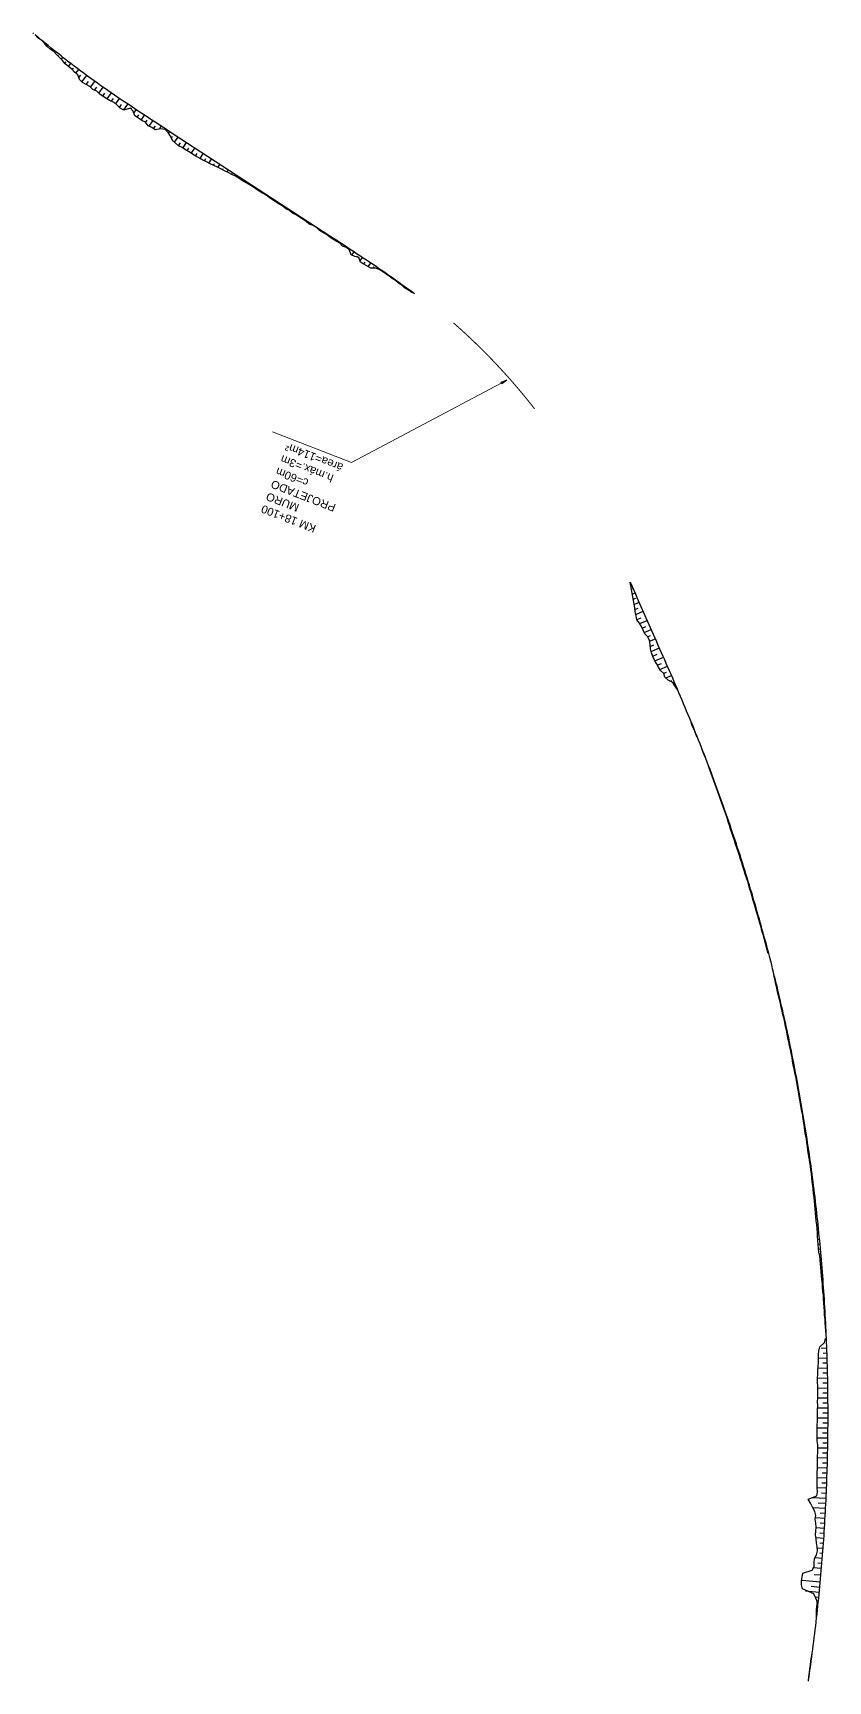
# Model space of a CAD drawing. Header units: metres. Extents: x 288738 to 324331, y 7399322 to 7465117.
# Drawn here: x 321186 to 321584, y 7405506 to 7406329 of the extents above; entities that cross this region are included whole.
import ezdxf

# ---------------------------------------------------------------- set-up
doc = ezdxf.new("R2010")
doc.units = ezdxf.units.M
doc.header["$LTSCALE"] = 10
for name, color, linetype in [('F-HZ-ATERRO-TALUDE', 110, 'Continuous'), ('F-HZ-MUROS', 210, 'Continuous'), ('F-HZ-PIANO-CORTE', 10, 'Continuous'), ('F-HZ-TALUDE', 2, 'Continuous'), ('U-HZ-TALUDES', 2, 'Continuous')]:
    doc.layers.add(name, color=color, linetype=linetype)
doc.layers.add('U-HZ-TEXTO-MUROS', color=2, linetype='Continuous', lineweight=0)
doc.styles.add('ARIAL', font='arial.ttf')
doc.styles.add('DIM', font='arial.ttf', dxfattribs={"width": 0.8})
doc.dimstyles.new('U-1_2000', dxfattribs={"dimscale": 2, "dimtxt": 1.5, "dimasz": 0.75, "dimexe": 0.75, "dimexo": 0.75, "dimgap": 0.25, "dimtad": 1, "dimzin": 4, "dimtxsty": 'DIM', "dimblk": 'ARCHTICK', "dimcen": 0.7, "dimdle": 0.75, "dimclrd": 256, "dimclre": 256, "dimclrt": 256, "dimaunit": 1, "dimadec": 3, "dimazin": 2, "dimtfac": 1, "dimtofl": 0, "dimtmove": 0, "dimatfit": 3, "dimldrblk": 'CLOSEDBLANK', "dimfxl": 0, "dimtolj": 1, "dimtzin": 0, "dimlwd": -1, "dimlwe": -1, "dimarcsym": 0})

# ---------------------------------------------------------------- blocks, each defined once
blk = doc.blocks.new('_ArchTick')
at = {"color": 0, "linetype": 'ByBlock', "const_width": 0.15}
blk.add_lwpolyline([(-0.5, -0.5), (0.5, 0.5)], dxfattribs=at)

msp = doc.modelspace()

# ---------------------------------------------------------------- linework, layer by layer
at = {"layer": 'F-HZ-ATERRO-TALUDE', "linetype": 'Continuous', "lineweight": -3}
for p, q in [((321509.608, 7405998.456), (321509.567, 7405998.439)), ((321510.585, 7405996.155), (321510.563, 7405996.146)), ((321511.561, 7405993.853), (321511.511, 7405993.832)), ((321512.249, 7405992.166), (321512.258, 7405992.17)), ((321512.528, 7405991.548), (321512.491, 7405991.532)), ((321513.494, 7405989.242), (321513.401, 7405989.203)), ((321514.451, 7405986.932), (321514.418, 7405986.919)), ((321515.406, 7405984.622), (321515.348, 7405984.599)), ((321516.353, 7405982.309), (321516.275, 7405982.276)), ((321583.051, 7405671.954), (321580.284, 7405671.854)), ((321583.219, 7405666.957), (321578.915, 7405666.826)), ((321583.295, 7405664.458), (321581.074, 7405664.397)), ((321583.14, 7405669.456), (321581.176, 7405669.39)), ((321583.473, 7405656.96), (321578.532, 7405656.864)), ((321583.359, 7405661.959), (321578.728, 7405661.843)), ((321583.422, 7405659.46), (321581.004, 7405659.406)), ((321583.521, 7405654.461), (321581.009, 7405654.419)), ((321583.617, 7405646.962), (321578.508, 7405646.918)), ((321583.558, 7405651.961), (321578.521, 7405651.891)), ((321583.593, 7405649.461), (321581.075, 7405649.433)), ((321583.647, 7405641.962), (321578.444, 7405641.946)), ((321583.638, 7405644.462), (321581.043, 7405644.447)), ((321583.655, 7405639.462), (321581.051, 7405639.461)), ((321583.627, 7405631.962), (321578.286, 7405632.005)), ((321583.651, 7405636.962), (321578.385, 7405636.975)), ((321583.645, 7405634.462), (321580.983, 7405634.476)), ((321583.575, 7405626.962), (321578.33, 7405627.033)), ((321583.496, 7405621.963), (321578.442, 7405622.059)), ((321583.607, 7405629.462), (321580.93, 7405629.491)), ((321583.542, 7405624.462), (321580.973, 7405624.504)), ((321583.389, 7405616.964), (321578.421, 7405617.086)), ((321583.328, 7405614.465), (321580.848, 7405614.533)), ((321583.449, 7405619.463), (321580.961, 7405619.518)), ((321583.094, 7405606.968), (321578.216, 7405607.142)), ((321583.255, 7405611.966), (321578.309, 7405612.115)), ((321583.181, 7405609.467), (321580.717, 7405609.548)), ((321582.681, 7405596.808), (321575.798, 7405597.132)), ((321582.905, 7405601.972), (321578.293, 7405602.162)), ((321582.798, 7405599.39), (321580.355, 7405599.498)), ((321583.005, 7405604.47), (321580.602, 7405604.562)), ((321582.436, 7405591.814), (321576.153, 7405592.144)), ((321582.563, 7405594.311), (321578.656, 7405594.505)), ((321582.305, 7405589.318), (321579.737, 7405589.46)), ((321582.164, 7405586.822), (321577.347, 7405587.101)), ((321581.865, 7405581.831), (321577.491, 7405582.109)), ((321582.019, 7405584.326), (321579.744, 7405584.464)), ((321581.538, 7405576.842), (321577.692, 7405577.107)), ((321581.183, 7405571.854), (321578.157, 7405572.08)), ((321581.365, 7405574.348), (321579.625, 7405574.473)), ((321581.705, 7405579.336), (321579.63, 7405579.474)), ((321580.802, 7405566.869), (321577.228, 7405567.155)), ((321580.601, 7405564.377), (321578.591, 7405564.544)), ((321580.996, 7405569.361), (321579.488, 7405569.478)), ((321579.784, 7405555.02), (321570.634, 7405555.874)), ((321580.393, 7405561.886), (321576.052, 7405562.258)), ((321580.094, 7405558.452), (321576.781, 7405558.749)), ((321579.285, 7405549.796), (321572.323, 7405550.487)), ((321579.538, 7405552.407), (321575.16, 7405552.829)), ((321579.037, 7405547.308), (321577.439, 7405547.471)), ((321578.782, 7405544.821), (321577.84, 7405544.92)), ((321578.252, 7405539.849), (321577.928, 7405539.885)), ((321578.52, 7405542.335), (321578.218, 7405542.367)), ((321577.976, 7405537.365), (321577.922, 7405537.371))]:
    msp.add_line(p, q, dxfattribs=at)
at = {"layer": 'F-HZ-MUROS', "lineweight": -3, "const_width": 0.5}
msp.add_lwpolyline([(321437.008, 7406141.465), (321436.447, 7406142.186), (321435.259, 7406143.693), (321434.062, 7406145.193), (321432.855, 7406146.685), (321431.64, 7406148.17), (321430.415, 7406149.648), (321429.181, 7406151.118), (321427.938, 7406152.58), (321426.686, 7406154.035), (321425.425, 7406155.481), (321424.155, 7406156.92), (321422.876, 7406158.352), (321421.589, 7406159.775), (321420.293, 7406161.19), (321418.988, 7406162.597), (321417.674, 7406163.996), (321416.352, 7406165.387), (321415.021, 7406166.77), (321413.681, 7406168.145), (321412.334, 7406169.511), (321410.977, 7406170.869), (321409.613, 7406172.219), (321408.24, 7406173.56), (321406.859, 7406174.893), (321405.469, 7406176.217), (321404.072, 7406177.532), (321402.666, 7406178.839), (321401.252, 7406180.137), (321399.831, 7406181.427), (321398.401, 7406182.708), (321396.963, 7406183.98), (321396.443, 7406184.435)], dxfattribs=at)
at = {"layer": 'F-HZ-PIANO-CORTE'}
for p, q in [((321186.497, 7406329.354), (321186.296, 7406329.139)), ((321187.69, 7406328.14), (321187.736, 7406328.191)), ((321189.501, 7406326.417), (321189.682, 7406326.615)), ((321191.461, 7406324.857), (321191.526, 7406324.929)), ((321193.147, 7406322.991), (321193.51, 7406323.399)), ((321194.925, 7406321.224), (321195.182, 7406321.517)), ((321196.965, 7406319.755), (321197.38, 7406320.232)), ((321198.711, 7406317.947), (321199.02, 7406318.307)), ((321200.522, 7406316.209), (321201.289, 7406317.115)), ((321202.117, 7406314.209), (321202.687, 7406314.892)), ((321204.013, 7406312.563), (321205.236, 7406314.046)), ((321205.943, 7406310.958), (321206.584, 7406311.745)), ((321207.738, 7406309.182), (321209.223, 7406311.029)), ((321209.271, 7406307.072), (321210.25, 7406308.305)), ((321210.767, 7406304.901), (321213.244, 7406308.056)), ((321212.882, 7406303.513), (321214.074, 7406305.05)), ((321215.063, 7406302.216), (321217.295, 7406305.127)), ((321217.12, 7406300.761), (321218.226, 7406302.219)), ((321219.193, 7406299.328), (321221.375, 7406302.236)), ((321221.143, 7406297.732), (321222.283, 7406299.268)), ((321223.301, 7406296.418), (321225.478, 7406299.379)), ((321225.513, 7406295.181), (321226.525, 7406296.572)), ((321227.671, 7406293.876), (321229.603, 7406296.553)), ((321229.491, 7406292.1), (321230.581, 7406293.625)), ((321231.688, 7406290.852), (321233.746, 7406293.753)), ((321235.212, 7406291.493), (321235.517, 7406291.928)), ((321236.742, 7406289.313), (321237.904, 7406290.976)), ((321238.337, 7406287.213), (321239.162, 7406288.404)), ((321240.41, 7406285.8), (321242.073, 7406288.217)), ((321242.612, 7406284.576), (321243.386, 7406285.709)), ((321244.395, 7406282.738), (321246.251, 7406285.471)), ((321246.61, 7406281.536), (321247.477, 7406282.819)), ((321249.463, 7406281.286), (321250.436, 7406282.733)), ((321252.359, 7406281.112), (321252.444, 7406281.24)), ((321254.096, 7406279.209), (321254.623, 7406280.001)), ((321255.459, 7406276.738), (321256.088, 7406277.687)), ((321257.112, 7406274.698), (321258.811, 7406277.269)), ((321258.995, 7406273.004), (321259.95, 7406274.454)), ((321261.216, 7406271.823), (321262.999, 7406274.538)), ((321263.33, 7406270.483), (321264.211, 7406271.827)), ((321265.432, 7406269.124), (321267.187, 7406271.806)), ((321267.59, 7406267.852), (321268.435, 7406269.146)), ((321269.78, 7406266.631), (321271.375, 7406269.075)), ((321271.996, 7406265.451), (321272.732, 7406266.58)), ((321274.211, 7406264.271), (321275.563, 7406266.343)), ((321276.481, 7406263.175), (321277.069, 7406264.076)), ((321278.76, 7406262.093), (321279.75, 7406263.611)), ((321281.03, 7406260.997), (321281.437, 7406261.622)), ((321283.289, 7406259.885), (321283.938, 7406260.88)), ((321285.528, 7406258.741), (321285.78, 7406259.127)), ((321287.774, 7406257.608), (321288.126, 7406258.148)), ((321289.893, 7406256.28), (321290.056, 7406256.531)), ((321292.035, 7406254.989), (321292.314, 7406255.417)), ((321294.153, 7406253.66), (321294.281, 7406253.856)), ((321296.295, 7406252.367), (321296.502, 7406252.685)), ((321298.364, 7406250.963), (321298.48, 7406251.141)), ((321300.481, 7406249.634), (321300.69, 7406249.954)), ((321302.639, 7406248.366), (321302.712, 7406248.477)), ((321304.672, 7406246.907), (321304.878, 7406247.222)), ((321306.78, 7406245.562), (321306.876, 7406245.709)), ((321308.853, 7406244.164), (321309.066, 7406244.49)), ((321311.002, 7406242.882), (321311.081, 7406243.003)), ((321312.964, 7406241.314), (321313.254, 7406241.759)), ((321315.094, 7406240.005), (321315.221, 7406240.199)), ((321317.23, 7406238.703), (321317.442, 7406239.027)), ((321319.369, 7406237.406), (321319.452, 7406237.534)), ((321321.52, 7406236.129), (321321.629, 7406236.296)), ((321323.468, 7406234.539), (321323.596, 7406234.735)), ((321325.667, 7406233.334), (321325.817, 7406233.564)), ((321327.885, 7406232.158), (321327.898, 7406232.178)), ((321329.794, 7406230.509), (321330.005, 7406230.833)), ((321331.917, 7406229.188), (321332.008, 7406229.327)), ((321333.998, 7406227.801), (321334.193, 7406228.101)), ((321336.036, 7406226.35), (321336.162, 7406226.543)), ((321338.206, 7406225.101), (321338.381, 7406225.369)), ((321340.201, 7406223.585), (321340.338, 7406223.794)), ((321342.342, 7406222.291), (321342.567, 7406222.634)), ((321344.428, 7406220.914), (321344.543, 7406221.089)), ((321345.655, 7406218.231), (321346.747, 7406219.891)), ((321348.078, 7406217.369), (321348.456, 7406217.941)), ((321349.792, 7406215.435), (321350.917, 7406217.133)), ((321351.67, 7406213.754), (321352.334, 7406214.75)), ((321353.873, 7406212.562), (321355.075, 7406214.356)), ((321356.396, 7406211.843), (321356.772, 7406212.4)), ((321359.006, 7406211.245), (321359.216, 7406211.553)), ((321361.165, 7406209.975), (321361.222, 7406210.058)), ((321363.203, 7406208.527), (321363.336, 7406208.72)), ((321365.246, 7406207.089), (321365.316, 7406207.189)), ((321367.338, 7406205.719), (321367.431, 7406205.851)), ((321369.282, 7406204.142), (321369.375, 7406204.271)), ((321371.312, 7406202.685), (321371.496, 7406202.94)), ((321373.343, 7406201.23), (321373.43, 7406201.349)), ((321375.283, 7406199.652), (321375.528, 7406199.984)), ((321485.433, 7406051.379), (321486.252, 7406051.74)), ((321485.871, 7406048.84), (321487.261, 7406049.453)), ((321486.309, 7406046.3), (321487.659, 7406046.896)), ((321486.741, 7406043.759), (321489.279, 7406044.878)), ((321487.098, 7406041.183), (321488.693, 7406041.887)), ((321487.531, 7406038.642), (321491.297, 7406040.304)), ((321488.135, 7406036.176), (321490.221, 7406037.096)), ((321489.652, 7406034.113), (321493.315, 7406035.729)), ((321490.765, 7406031.871), (321492.545, 7406032.656)), ((321491.832, 7406029.61), (321495.333, 7406031.154)), ((321493.431, 7406027.583), (321494.887, 7406028.225)), ((321494.447, 7406025.298), (321497.351, 7406026.579)), ((321494.844, 7406022.742), (321496.602, 7406023.517)), ((321495.336, 7406020.228), (321499.367, 7406022.004)), ((321496.118, 7406017.843), (321498.246, 7406018.779)), ((321497.075, 7406015.535), (321501.38, 7406017.427)), ((321498.336, 7406013.362), (321500.36, 7406014.25)), ((321499.668, 7406011.22), (321503.386, 7406012.847)), ((321501.569, 7406009.327), (321502.978, 7406009.941)), ((321502.519, 7406007.017), (321505.384, 7406008.263)), ((321504.914, 7406005.335), (321505.646, 7406005.652)), ((321506.807, 7406003.432), (321507.369, 7406003.675)), ((321508.202, 7406001.311), (321508.28, 7406001.345)), ((321520.676, 7405971.305), (321520.743, 7405971.332)), ((321521.609, 7405968.986), (321521.631, 7405968.995)), ((321522.543, 7405966.667), (321522.558, 7405966.673)), ((321523.404, 7405964.32), (321523.43, 7405964.33)), ((321524.298, 7405961.985), (321524.346, 7405962.003)), ((321525.172, 7405959.643), (321525.201, 7405959.654)), ((321526.032, 7405957.296), (321526.109, 7405957.325)), ((321526.881, 7405954.944), (321526.931, 7405954.963)), ((321527.727, 7405952.592), (321527.846, 7405952.636)), ((321528.55, 7405950.232), (321528.627, 7405950.26)), ((321529.382, 7405947.874), (321529.557, 7405947.938)), ((321530.228, 7405945.522), (321530.315, 7405945.554)), ((321531.073, 7405943.17), (321531.242, 7405943.23)), ((321531.918, 7405940.818), (321531.997, 7405940.846)), ((321532.771, 7405938.468), (321532.902, 7405938.514)), ((321533.546, 7405936.091), (321533.634, 7405936.122)), ((321534.277, 7405933.699), (321534.535, 7405933.788)), ((321534.999, 7405931.305), (321535.171, 7405931.364)), ((321535.822, 7405928.946), (321536.143, 7405929.054)), ((321536.603, 7405926.572), (321536.77, 7405926.627)), ((321537.379, 7405924.196), (321537.724, 7405924.31)), ((321538.173, 7405921.826), (321538.339, 7405921.881)), ((321538.956, 7405919.453), (321539.279, 7405919.558)), ((321539.709, 7405917.07), (321539.878, 7405917.125)), ((321540.445, 7405914.682), (321540.809, 7405914.798)), ((321541.224, 7405912.307), (321541.394, 7405912.361)), ((321541.945, 7405909.915), (321542.312, 7405910.029)), ((321542.707, 7405907.534), (321542.88, 7405907.588)), ((321543.517, 7405905.169), (321543.789, 7405905.253)), ((321544.176, 7405902.757), (321544.347, 7405902.809)), ((321544.941, 7405900.378), (321545.239, 7405900.468)), ((321545.645, 7405897.98), (321545.8, 7405898.026)), ((321546.326, 7405895.575), (321546.664, 7405895.675)), ((321547.035, 7405893.179), (321547.2, 7405893.227)), ((321547.718, 7405890.775), (321548.061, 7405890.874)), ((321548.438, 7405888.381), (321548.594, 7405888.426)), ((321549.159, 7405885.988), (321549.433, 7405886.066)), ((321549.863, 7405883.59), (321549.986, 7405883.624)), ((321550.492, 7405881.171), (321550.778, 7405881.25)), ((321551.267, 7405878.792), (321551.354, 7405878.816)), ((321551.849, 7405876.36), (321552.097, 7405876.427)), ((321552.446, 7405873.933), (321552.596, 7405873.973)), ((321553.162, 7405871.537), (321553.389, 7405871.597)), ((321556.422, 7405859.471), (321556.462, 7405859.481)), ((321556.894, 7405857.013), (321557.106, 7405857.065)), ((321557.454, 7405854.577), (321557.578, 7405854.607)), ((321558.018, 7405852.141), (321558.291, 7405852.208)), ((321558.541, 7405849.697), (321558.708, 7405849.737)), ((321559.107, 7405847.263), (321559.45, 7405847.344)), ((321559.765, 7405844.85), (321559.892, 7405844.88)), ((321560.31, 7405842.411), (321560.583, 7405842.474)), ((321560.809, 7405839.961), (321560.973, 7405839.999)), ((321561.424, 7405837.538), (321561.688, 7405837.597)), ((321561.985, 7405835.103), (321562.108, 7405835.13)), ((321562.49, 7405832.655), (321562.767, 7405832.715)), ((321562.976, 7405830.203), (321563.136, 7405830.237)), ((321563.461, 7405827.751), (321563.818, 7405827.827)), ((321564.038, 7405825.319), (321564.186, 7405825.35)), ((321564.498, 7405822.862), (321564.843, 7405822.933)), ((321565.008, 7405820.415), (321565.177, 7405820.45)), ((321565.538, 7405817.973), (321565.841, 7405818.034)), ((321565.908, 7405815.498), (321566.119, 7405815.54)), ((321566.377, 7405813.044), (321566.812, 7405813.129)), ((321566.854, 7405810.591), (321567.07, 7405810.633)), ((321567.405, 7405808.152), (321567.756, 7405808.219)), ((321567.845, 7405805.692), (321568.031, 7405805.727)), ((321568.321, 7405803.239), (321568.673, 7405803.304)), ((321568.726, 7405800.773), (321568.924, 7405800.808)), ((321569.203, 7405798.319), (321569.563, 7405798.384)), ((321569.627, 7405795.857), (321569.813, 7405795.889)), ((321570.067, 7405793.397), (321570.426, 7405793.459)), ((321570.51, 7405790.937), (321570.679, 7405790.966)), ((321570.948, 7405788.477), (321571.262, 7405788.529)), ((321571.346, 7405786.009), (321571.508, 7405786.036)), ((321571.693, 7405783.534), (321572.071, 7405783.595)), ((321572.048, 7405781.06), (321572.256, 7405781.093)), ((321572.457, 7405778.595), (321572.853, 7405778.656)), ((321572.899, 7405776.134), (321573.066, 7405776.16)), ((321573.267, 7405773.663), (321573.607, 7405773.714)), ((321573.589, 7405771.184), (321573.782, 7405771.212)), ((321573.984, 7405768.716), (321574.335, 7405768.767)), ((321574.377, 7405766.248), (321574.533, 7405766.27)), ((321574.744, 7405763.776), (321575.035, 7405763.816)), ((321575.052, 7405761.296), (321575.214, 7405761.317)), ((321575.344, 7405758.813), (321575.708, 7405758.862)), ((321575.624, 7405756.33), (321575.829, 7405756.356)), ((321575.905, 7405753.846), (321576.354, 7405753.904)), ((321576.173, 7405751.362), (321576.42, 7405751.392)), ((321576.518, 7405748.887), (321576.972, 7405748.942)), ((321576.796, 7405746.403), (321577.034, 7405746.432)), ((321577.018, 7405743.914), (321577.563, 7405743.977)), ((321577.282, 7405741.429), (321577.566, 7405741.461)), ((321577.474, 7405738.937), (321578.127, 7405739.009)), ((321577.718, 7405736.45), (321578.059, 7405736.487)), ((321578, 7405733.968), (321578.664, 7405734.038)), ((321578.262, 7405731.484), (321578.592, 7405731.517)), ((321578.36, 7405728.983), (321579.173, 7405729.064)), ((321578.533, 7405726.49), (321578.975, 7405726.533)), ((321578.698, 7405723.997), (321579.655, 7405724.087)), ((321578.877, 7405721.506), (321579.381, 7405721.552)), ((321579.281, 7405719.035), (321580.11, 7405719.108)), ((321579.699, 7405716.564), (321580.013, 7405716.59)), ((321579.955, 7405714.078), (321580.538, 7405714.126)), ((321580.133, 7405711.586), (321580.437, 7405711.61)), ((321580.324, 7405709.095), (321580.937, 7405709.142)), ((321580.555, 7405706.607), (321580.841, 7405706.628)), ((321580.854, 7405704.123), (321581.31, 7405704.156)), ((321580.999, 7405701.629), (321581.242, 7405701.646)), ((321581.25, 7405699.141), (321581.655, 7405699.168)), ((321581.453, 7405696.65), (321581.635, 7405696.662)), ((321581.593, 7405694.155), (321581.973, 7405694.178)), ((321581.77, 7405691.662), (321581.945, 7405691.672)), ((321581.901, 7405689.167), (321582.263, 7405689.187)), ((321582.153, 7405686.677), (321582.275, 7405686.684)), ((321582.298, 7405684.182), (321582.525, 7405684.194)), ((321582.484, 7405681.689), (321582.565, 7405681.693)), ((321582.727, 7405679.198), (321582.761, 7405679.199)), ((321577.308, 7405531.815), (321577.323, 7405531.813)), ((321577.613, 7405534.296), (321577.628, 7405534.294)), ((321577.037, 7405529.329), (321577.041, 7405529.329)), ((321574.987, 7405514.471), (321575.112, 7405514.454)), ((321575.29, 7405516.952), (321575.37, 7405516.942)), ((321575.673, 7405519.423), (321575.783, 7405519.408)), ((321576.046, 7405521.895), (321576.076, 7405521.891)), ((321573.992, 7405507.038), (321574.024, 7405507.033)), ((321574.288, 7405509.521), (321574.415, 7405509.502)), ((321574.672, 7405511.991), (321574.72, 7405511.984))]:
    msp.add_line(p, q, dxfattribs=at)
at = {"layer": 'F-HZ-TALUDE', "linetype": 'Continuous', "lineweight": -3}
msp.add_line((321576.517, 7405525.382), (321576.743, 7405527.339), dxfattribs=at)
at = {"layer": 'F-HZ-TALUDE', "linetype": 'Continuous', "lineweight": 30}
for points in [[(321376.956, 7406198.919), (321375.409, 7406200.073), (321373.853, 7406201.222), (321372.29, 7406202.365), (321370.72, 7406203.502), (321369.142, 7406204.635), (321367.557, 7406205.762), (321365.965, 7406206.885), (321364.367, 7406208.004), (321362.762, 7406209.118), (321361.152, 7406210.229), (321359.535, 7406211.336), (321357.913, 7406212.44), (321356.285, 7406213.541), (321354.652, 7406214.64), (321353.014, 7406215.737), (321351.372, 7406216.831), (321349.725, 7406217.924), (321348.074, 7406219.016), (321346.418, 7406220.107), (321344.759, 7406221.197), (321343.097, 7406222.287), (321341.431, 7406223.378), (321339.761, 7406224.468), (321338.089, 7406225.56), (321336.415, 7406226.652), (321334.74, 7406227.745), (321255.91, 7406279.161), (321254.217, 7406280.266), (321252.523, 7406281.371), (321250.827, 7406282.478), (321249.13, 7406283.587), (321247.431, 7406284.697), (321245.733, 7406285.811), (321244.033, 7406286.926), (321242.333, 7406288.045), (321240.633, 7406289.167), (321238.933, 7406290.293), (321237.233, 7406291.422), (321235.533, 7406292.556), (321233.834, 7406293.694), (321232.135, 7406294.837), (321230.438, 7406295.985), (321228.741, 7406297.139), (321227.046, 7406298.299), (321225.353, 7406299.465), (321223.662, 7406300.637), (321221.972, 7406301.816), (321220.284, 7406303.002), (321218.6, 7406304.196), (321216.917, 7406305.397), (321215.238, 7406306.606), (321213.562, 7406307.823), (321211.889, 7406309.049), (321210.219, 7406310.285), (321208.554, 7406311.529), (321206.893, 7406312.783), (321205.237, 7406314.045), (321203.588, 7406315.317), (321201.945, 7406316.597), (321200.309, 7406317.887), (321198.679, 7406319.185), (321197.056, 7406320.493), (321195.44, 7406321.809), (321193.83, 7406323.133), (321192.227, 7406324.467), (321190.631, 7406325.809), (321189.041, 7406327.16), (321187.458, 7406328.519), (321187.326, 7406328.634)], [(321376.229, 7406199.468), (321373.696, 7406201.007), (321372.057, 7406202.042), (321370.584, 7406203.313), (321368.944, 7406204.357), (321367.47, 7406205.639), (321365.8, 7406206.649), (321364.27, 7406207.863), (321362.61, 7406208.896), (321361.041, 7406210.067), (321359.377, 7406211.103), (321357.494, 7406211.821), (321355.159, 7406211.868), (321351.687, 7406213.743), (321350.016, 7406214.787), (321349.203, 7406217.135), (321347.119, 7406217.567), (321345.294, 7406218.395), (321344.524, 7406220.838), (321342.961, 7406222.08), (321341.016, 7406222.744), (321339.594, 7406224.212), (321337.912, 7406225.288), (321336.161, 7406226.263), (321334.521, 7406227.41), (321332.916, 7406228.609), (321331.183, 7406229.614), (321329.502, 7406230.698), (321328.017, 7406232.082), (321326.286, 7406233.089), (321324.389, 7406233.841), (321322.791, 7406235.053), (321321.253, 7406236.355), (321319.496, 7406237.322), (321317.825, 7406238.422), (321316, 7406239.285), (321314.428, 7406240.535), (321312.656, 7406241.479), (321311.135, 7406242.807), (321309.388, 7406243.79), (321307.748, 7406244.936), (321306.068, 7406246.022), (321304.379, 7406247.093), (321302.771, 7406248.29), (321301.037, 7406249.292), (321299.333, 7406250.34), (321297.651, 7406251.422), (321296.009, 7406252.566), (321294.282, 7406253.578), (321292.595, 7406254.654), (321290.877, 7406255.68), (321289.169, 7406256.722), (321287.481, 7406257.795), (321285.664, 7406258.671), (321283.878, 7406259.593), (321282.075, 7406260.489), (321280.262, 7406261.371), (321278.444, 7406262.244), (321276.621, 7406263.111), (321274.78, 7406263.949), (321273.034, 7406264.934), (321271.23, 7406265.831), (321269.47, 7406266.802), (321267.715, 7406267.783), (321265.956, 7406268.762), (321264.301, 7406269.905), (321262.57, 7406270.936), (321260.884, 7406272.041), (321259.062, 7406272.942), (321257.559, 7406274.331), (321255.988, 7406275.62), (321254.977, 7406277.756), (321253.818, 7406279.666), (321252.353, 7406281.118), (321250.083, 7406281.371), (321247.386, 7406281.001), (321245.711, 7406282.157), (321243.816, 7406282.994), (321242.514, 7406284.705), (321240.663, 7406285.617), (321239.005, 7406286.813), (321237.245, 7406287.866), (321236.415, 7406290.254), (321234.964, 7406291.748), (321231.786, 7406290.806), (321229.89, 7406291.691), (321228.426, 7406293.188), (321226.892, 7406294.586), (321224.948, 7406295.424), (321223.17, 7406296.498), (321221.375, 7406297.554), (321219.731, 7406298.82), (321218.212, 7406300.256), (321216.28, 7406301.149), (321214.711, 7406302.525), (321212.851, 7406303.53), (321211.038, 7406304.602), (321209.613, 7406306.173), (321208.748, 7406308.444), (321207.059, 7406309.678), (321205.664, 7406311.278), (321204.014, 7406312.563), (321202.364, 7406313.849), (321201.136, 7406315.638), (321199.606, 7406317.061), (321198.118, 7406318.534), (321196.678, 7406320.058), (321194.926, 7406321.224), (321193.415, 7406322.666), (321192.072, 7406324.294), (321190.538, 7406325.707), (321188.8, 7406326.897), (321187.404, 7406328.461)], [(321508.214, 7406001.295), (321507.046, 7406002.951), (321506.161, 7406004.73), (321503.807, 7406005.871), (321502.174, 7406007.325), (321501.646, 7406009.26), (321499.981, 7406010.701), (321498.946, 7406012.417), (321497.853, 7406014.109), (321496.896, 7406015.863), (321496.163, 7406017.716), (321495.491, 7406019.599), (321495.006, 7406021.565), (321494.723, 7406023.623), (321494.388, 7406025.659), (321493.534, 7406027.468), (321492.131, 7406029.035), (321491.207, 7406030.813), (321490.436, 7406032.659), (321489.483, 7406034.425), (321488.17, 7406036.031), (321487.698, 7406038.009), (321487.181, 7406039.967), (321487.035, 7406042.089), (321484.843, 7406054.799)], [(321507.582, 7406003.182), (321506.796, 7406005.004), (321506.007, 7406006.827), (321505.216, 7406008.649), (321504.423, 7406010.472), (321503.628, 7406012.295), (321502.83, 7406014.119), (321502.031, 7406015.943), (321501.231, 7406017.768), (321500.428, 7406019.593), (321499.625, 7406021.419), (321498.82, 7406023.246), (321498.015, 7406025.074), (321497.208, 7406026.903), (321496.401, 7406028.733), (321495.594, 7406030.563), (321488.33, 7406047.032), (321487.522, 7406048.861), (321486.715, 7406050.69), (321485.909, 7406052.517), (321485.103, 7406054.34), (321484.89, 7406054.82)], [(321518.234, 7405977.658), (321517.498, 7405979.485), (321516.759, 7405981.311), (321516.016, 7405983.136), (321515.268, 7405984.96), (321514.516, 7405986.783), (321513.76, 7405988.606), (321513, 7405990.429), (321512.236, 7405992.251), (321511.468, 7405994.073), (321510.697, 7405995.895), (321509.923, 7405997.717), (321509.146, 7405999.539), (321508.365, 7406001.36), (321507.582, 7406003.182)], [(321511.421, 7405994.053), (321510.68, 7405995.887), (321509.861, 7405997.69), (321509.128, 7405999.531)], [(321518.134, 7405977.617), (321517.369, 7405979.433), (321516.671, 7405981.276), (321515.772, 7405983.036), (321515.225, 7405984.942)], [(321555.974, 7405861.597), (321555.49, 7405863.507), (321555.002, 7405865.415), (321554.509, 7405867.322), (321554.012, 7405869.229), (321553.512, 7405871.134), (321553.007, 7405873.038), (321552.498, 7405874.941), (321551.985, 7405876.842), (321551.468, 7405878.743), (321550.946, 7405880.643), (321550.421, 7405882.541), (321549.891, 7405884.438), (321549.358, 7405886.335), (321548.82, 7405888.23), (321548.278, 7405890.123), (321547.732, 7405892.016), (321547.182, 7405893.908), (321546.628, 7405895.798), (321546.07, 7405897.687), (321545.507, 7405899.575), (321544.941, 7405901.462), (321544.37, 7405903.347), (321543.796, 7405905.231), (321543.217, 7405907.114), (321542.634, 7405908.996), (321542.047, 7405910.876), (321541.457, 7405912.755), (321540.862, 7405914.633), (321540.263, 7405916.51), (321539.66, 7405918.385), (321539.052, 7405920.259), (321538.441, 7405922.132), (321537.826, 7405924.003), (321537.207, 7405925.873), (321536.583, 7405927.742), (321535.956, 7405929.609), (321535.324, 7405931.475), (321534.689, 7405933.34), (321534.049, 7405935.203), (321533.406, 7405937.065), (321532.758, 7405938.925), (321532.107, 7405940.785), (321531.451, 7405942.642), (321530.792, 7405944.498), (321530.128, 7405946.353), (321529.46, 7405948.207), (321528.788, 7405950.058), (321528.113, 7405951.909), (321527.433, 7405953.758), (321526.749, 7405955.605), (321526.062, 7405957.451), (321525.37, 7405959.296), (321524.674, 7405961.139), (321523.975, 7405962.981), (321523.271, 7405964.821), (321522.563, 7405966.659), (321521.852, 7405968.496), (321521.136, 7405970.332), (321520.416, 7405972.165), (321519.693, 7405973.998), (321518.965, 7405975.828), (321518.234, 7405977.658)], [(321553.802, 7405869.173), (321553.313, 7405871.081), (321552.693, 7405872.954), (321552.212, 7405874.864), (321551.747, 7405876.778), (321551.301, 7405878.697), (321550.636, 7405880.557), (321550.185, 7405882.476), (321549.638, 7405884.367), (321549.08, 7405886.256), (321548.51, 7405888.141), (321547.942, 7405890.027), (321547.379, 7405891.914), (321546.862, 7405893.814), (321546.289, 7405895.698), (321545.751, 7405897.592), (321545.231, 7405899.492), (321544.618, 7405901.364), (321544.023, 7405903.241), (321543.525, 7405905.148), (321542.885, 7405907.012), (321542.249, 7405908.876), (321541.696, 7405910.766), (321541.119, 7405912.649), (321540.497, 7405914.517), (321539.908, 7405916.396), (321539.349, 7405918.285), (321538.721, 7405920.151), (321538.109, 7405922.023), (321537.481, 7405923.889), (321536.86, 7405925.758), (321536.266, 7405927.636), (321535.634, 7405929.5), (321534.98, 7405931.358), (321534.426, 7405933.25), (321533.805, 7405935.119), (321533.298, 7405937.027), (321532.621, 7405938.877), (321531.95, 7405940.729), (321531.276, 7405942.58), (321530.635, 7405944.442), (321529.94, 7405946.285), (321529.287, 7405948.144), (321528.629, 7405950), (321527.994, 7405951.865), (321527.316, 7405953.715), (321526.659, 7405955.572), (321525.985, 7405957.423), (321525.311, 7405959.274), (321524.616, 7405961.117), (321523.939, 7405962.967), (321523.215, 7405964.799), (321522.548, 7405966.653), (321521.83, 7405968.488), (321521.031, 7405970.29), (321520.38, 7405972.151)], [(321577.951, 7405537.114), (321578.169, 7405539.072), (321578.383, 7405541.03), (321578.592, 7405542.989), (321578.798, 7405544.948), (321578.999, 7405546.908), (321579.196, 7405548.868), (321579.388, 7405550.828), (321579.577, 7405552.789), (321579.761, 7405554.75), (321579.941, 7405556.712), (321580.117, 7405558.674), (321580.288, 7405560.636), (321580.455, 7405562.599), (321580.618, 7405564.562), (321580.777, 7405566.526), (321580.931, 7405568.49), (321581.082, 7405570.454), (321581.228, 7405572.418), (321581.369, 7405574.383), (321581.507, 7405576.348), (321581.64, 7405578.313), (321581.769, 7405580.279), (321581.893, 7405582.245), (321582.014, 7405584.211), (321582.13, 7405586.178), (321582.242, 7405588.144), (321582.35, 7405590.111), (321582.453, 7405592.078), (321582.552, 7405594.046), (321582.647, 7405596.013), (321582.738, 7405597.981), (321582.824, 7405599.949), (321582.906, 7405601.917), (321582.984, 7405603.885), (321583.057, 7405605.854), (321583.127, 7405607.822), (321583.192, 7405609.791), (321583.253, 7405611.76), (321583.309, 7405613.729), (321583.361, 7405615.698), (321583.409, 7405617.667), (321583.453, 7405619.637), (321583.493, 7405621.606), (321583.528, 7405623.575), (321583.559, 7405625.545), (321583.585, 7405627.515), (321583.608, 7405629.484), (321583.626, 7405631.454), (321583.64, 7405633.424), (321583.649, 7405635.393), (321583.655, 7405637.363), (321583.656, 7405639.333), (321583.653, 7405641.303), (321583.645, 7405643.273), (321583.634, 7405645.242), (321583.618, 7405647.212), (321583.597, 7405649.182), (321583.573, 7405651.151), (321583.544, 7405653.121), (321583.511, 7405655.09), (321583.474, 7405657.06), (321583.432, 7405659.029), (321583.387, 7405660.998), (321583.336, 7405662.967), (321583.282, 7405664.936), (321583.224, 7405666.905), (321583.161, 7405668.874), (321583.094, 7405670.843), (321583.022, 7405672.811), (321582.947, 7405674.779), (321582.867, 7405676.747), (321582.783, 7405678.715), (321582.694, 7405680.683), (321582.602, 7405682.651), (321582.505, 7405684.618), (321582.403, 7405686.585), (321582.298, 7405688.552), (321582.188, 7405690.519), (321582.074, 7405692.485), (321581.956, 7405694.451), (321581.834, 7405696.417), (321581.707, 7405698.383), (321581.576, 7405700.348), (321581.441, 7405702.313), (321581.301, 7405704.278), (321581.157, 7405706.243), (321581.009, 7405708.207), (321580.857, 7405710.171), (321580.701, 7405712.134), (321580.54, 7405714.097), (321580.375, 7405716.06), (321580.206, 7405718.023), (321580.032, 7405719.985), (321579.855, 7405721.946), (321579.673, 7405723.908), (321579.486, 7405725.869), (321579.296, 7405727.829), (321579.101, 7405729.789), (321578.902, 7405731.749), (321578.699, 7405733.708), (321578.492, 7405735.667), (321578.28, 7405737.625), (321578.064, 7405739.583), (321577.844, 7405741.54), (321577.619, 7405743.497), (321577.391, 7405745.454), (321577.158, 7405747.41), (321576.921, 7405749.365), (321576.68, 7405751.32), (321576.434, 7405753.274), (321576.184, 7405755.228), (321575.93, 7405757.181), (321575.672, 7405759.134), (321575.41, 7405761.086), (321575.143, 7405763.038), (321574.872, 7405764.989), (321574.597, 7405766.939), (321574.317, 7405768.889), (321574.034, 7405770.838), (321573.746, 7405772.787), (321573.454, 7405774.735), (321573.158, 7405776.682), (321572.857, 7405778.629), (321572.553, 7405780.575), (321572.244, 7405782.52), (321571.931, 7405784.465), (321571.613, 7405786.409), (321571.292, 7405788.352), (321570.966, 7405790.295), (321570.636, 7405792.237), (321570.302, 7405794.178), (321569.964, 7405796.118), (321569.621, 7405798.058), (321569.275, 7405799.997), (321568.924, 7405801.935), (321568.569, 7405803.873), (321568.209, 7405805.81), (321567.846, 7405807.745), (321567.478, 7405809.681), (321567.106, 7405811.615), (321566.73, 7405813.548), (321566.35, 7405815.481), (321565.966, 7405817.413), (321565.577, 7405819.344), (321565.184, 7405821.274), (321564.787, 7405823.204), (321564.386, 7405825.132), (321563.981, 7405827.06), (321563.572, 7405828.986), (321563.158, 7405830.912), (321562.74, 7405832.837), (321562.318, 7405834.761), (321561.892, 7405836.684), (321561.462, 7405838.607), (321561.027, 7405840.528), (321560.589, 7405842.448), (321560.146, 7405844.367), (321559.699, 7405846.286), (321559.248, 7405848.203), (321558.793, 7405850.12), (321558.333, 7405852.035), (321557.87, 7405853.95), (321557.402, 7405855.863), (321556.93, 7405857.776), (321556.454, 7405859.687), (321555.974, 7405861.597)], [(321582.775, 7405678.715), (321582.58, 7405680.678), (321582.393, 7405682.641), (321582.272, 7405684.606), (321582.165, 7405686.573), (321581.939, 7405688.533), (321581.821, 7405690.498), (321581.735, 7405692.465), (321581.57, 7405694.428), (321581.468, 7405696.394), (321581.35, 7405698.36), (321581.099, 7405700.316), (321580.95, 7405702.279), (321580.847, 7405704.246), (321580.595, 7405706.201), (321580.403, 7405708.161), (321580.236, 7405710.122), (321580.099, 7405712.086), (321579.957, 7405714.049), (321579.785, 7405716.01), (321579.481, 7405717.959), (321579.119, 7405719.903), (321578.824, 7405721.852), (321578.708, 7405723.817), (321578.599, 7405725.783), (321578.414, 7405727.743), (321578.328, 7405729.712), (321578.254, 7405731.682), (321578.045, 7405733.64), (321577.78, 7405735.591), (321577.639, 7405737.555), (321577.406, 7405739.51), (321577.279, 7405741.476), (321577.068, 7405743.433), (321576.864, 7405745.391), (321576.733, 7405747.358), (321576.459, 7405749.308), (321576.184, 7405751.258), (321575.981, 7405753.217), (321575.747, 7405755.172), (321575.539, 7405757.13), (321575.313, 7405759.086), (321575.083, 7405761.042), (321574.846, 7405762.997), (321574.59, 7405764.949), (321574.272, 7405766.893), (321573.965, 7405768.838), (321573.639, 7405770.78), (321573.398, 7405772.735), (321573.123, 7405774.685), (321572.822, 7405776.631), (321572.462, 7405778.567), (321572.133, 7405780.509), (321571.831, 7405782.454), (321571.581, 7405784.408), (321571.296, 7405786.357), (321570.979, 7405788.3), (321570.633, 7405790.239), (321570.291, 7405792.178), (321569.936, 7405794.114), (321569.592, 7405796.053), (321569.264, 7405797.994), (321568.899, 7405799.929), (321568.504, 7405801.859), (321568.244, 7405803.813), (321567.834, 7405805.739), (321567.517, 7405807.683), (321567.06, 7405809.601), (321566.658, 7405811.528), (321566.299, 7405813.464), (321565.921, 7405815.396), (321565.667, 7405817.353), (321565.266, 7405819.281), (321564.83, 7405821.201), (321564.444, 7405823.132), (321564.098, 7405825.072), (321563.636, 7405826.987), (321563.196, 7405828.906), (321562.866, 7405830.849), (321562.465, 7405832.777), (321562.063, 7405834.705), (321561.682, 7405836.638), (321561.138, 7405838.533), (321560.695, 7405840.452), (321560.315, 7405842.385), (321559.914, 7405844.314), (321559.388, 7405846.213), (321558.878, 7405848.116), (321558.468, 7405850.042), (321558.059, 7405851.969), (321557.6, 7405853.884), (321557.194, 7405855.812), (321556.717, 7405857.723), (321556.388, 7405859.67)], [(321577.903, 7405537.119), (321577.939, 7405539.097), (321577.956, 7405541.077), (321577.991, 7405543.053), (321578.316, 7405544.998), (321577.497, 7405547.062), (321576.549, 7405549.133), (321570.871, 7405551.664), (321570.407, 7405553.668), (321570.436, 7405555.624), (321570.749, 7405557.553), (321571.14, 7405559.476), (321575.787, 7405561.029), (321576.753, 7405562.914), (321576.746, 7405564.883), (321576.964, 7405566.833), (321577.834, 7405568.732), (321578.311, 7405570.665), (321578.26, 7405572.638), (321577.903, 7405574.632), (321577.774, 7405576.608), (321577.448, 7405578.596), (321577.504, 7405580.557), (321577.654, 7405582.512), (321577.606, 7405584.48), (321577.296, 7405586.461), (321577.629, 7405588.405), (321577.113, 7405590.396), (321575.862, 7405592.422), (321574.953, 7405594.426), (321573.785, 7405596.437), (321578.115, 7405598.192), (321578.369, 7405600.142), (321578.247, 7405602.109), (321578.17, 7405604.073), (321578.166, 7405606.034), (321578.2, 7405607.994), (321578.259, 7405609.952), (321578.323, 7405611.91), (321578.334, 7405613.869), (321578.42, 7405615.827), (321578.446, 7405617.786), (321578.477, 7405619.745), (321578.567, 7405621.702), (321578.51, 7405623.663), (321578.281, 7405625.625), (321578.15, 7405627.585), (321578.253, 7405629.542), (321578.301, 7405631.5), (321578.279, 7405633.458), (321578.372, 7405635.416), (321578.419, 7405637.374), (321578.447, 7405639.333), (321578.444, 7405641.291), (321578.475, 7405643.25), (321578.443, 7405645.208), (321578.559, 7405647.168), (321578.561, 7405649.127), (321578.64, 7405651.087), (321578.605, 7405653.045), (321578.387, 7405655.001), (321578.463, 7405656.961), (321578.563, 7405658.923), (321578.527, 7405660.882), (321578.732, 7405662.847), (321578.913, 7405664.813), (321578.903, 7405666.774), (321578.963, 7405668.737), (321579.053, 7405670.702), (321579.526, 7405672.682), (321581.812, 7405674.735), (321582.427, 7405676.729)], [(321576.553, 7405525.377), (321576.796, 7405527.332), (321577.036, 7405529.287), (321577.271, 7405531.243), (321577.502, 7405533.2), (321577.728, 7405535.157), (321577.951, 7405537.114)], [(321577.033, 7405529.288), (321577.24, 7405531.247), (321577.475, 7405533.203), (321577.723, 7405535.157)], [(321573.787, 7405505.719), (321573.816, 7405505.869), (321574.11, 7405507.817), (321574.315, 7405509.778), (321574.636, 7405511.722), (321574.899, 7405513.674), (321575.114, 7405515.633), (321575.375, 7405517.585), (321575.69, 7405519.53), (321575.978, 7405521.479), (321576.292, 7405523.425)], [(321573.846, 7405505.596), (321573.885, 7405505.859), (321574.171, 7405507.808), (321574.452, 7405509.758), (321574.73, 7405511.709), (321575.003, 7405513.659), (321575.272, 7405515.611), (321575.536, 7405517.563), (321575.797, 7405519.516), (321576.053, 7405521.469), (321576.305, 7405523.423), (321576.553, 7405525.377)]]:
    msp.add_lwpolyline(points, dxfattribs=at)
at = {"layer": 'U-HZ-TALUDES', "linetype": 'Continuous', "lineweight": -3}
msp.add_line((321512.997, 7405990.428), (321512.216, 7405992.243), dxfattribs=at)

# ---------------------------------------------------------------- texts
at = {"layer": 'U-HZ-TEXTO-MUROS', "linetype": 'Continuous', "lineweight": -3, "insert": (321313.439, 7406124.717), "char_height": 4, "width": 29.40176, "attachment_point": 9, "rotation": 158.775701, "style": 'ARIAL'}
msp.add_mtext('KM 18+100\\PMURO PROJETADO\\Pc=60m\\Ph.máx.=3m^Járea=114m²', dxfattribs=at)

# ---------------------------------------------------------------- leaders
at = {"layer": 'U-HZ-TEXTO-MUROS', "linetype": 'Continuous', "lineweight": -3}
msp.add_leader([(321423.125, 7406155.837), (321345.519, 7406114.593), (321306.029, 7406129.93)], dimstyle='U-1_2000', override={"dimscale": 1, "dimasz": 3}, dxfattribs=at)

doc.saveas('drawing.dxf')
